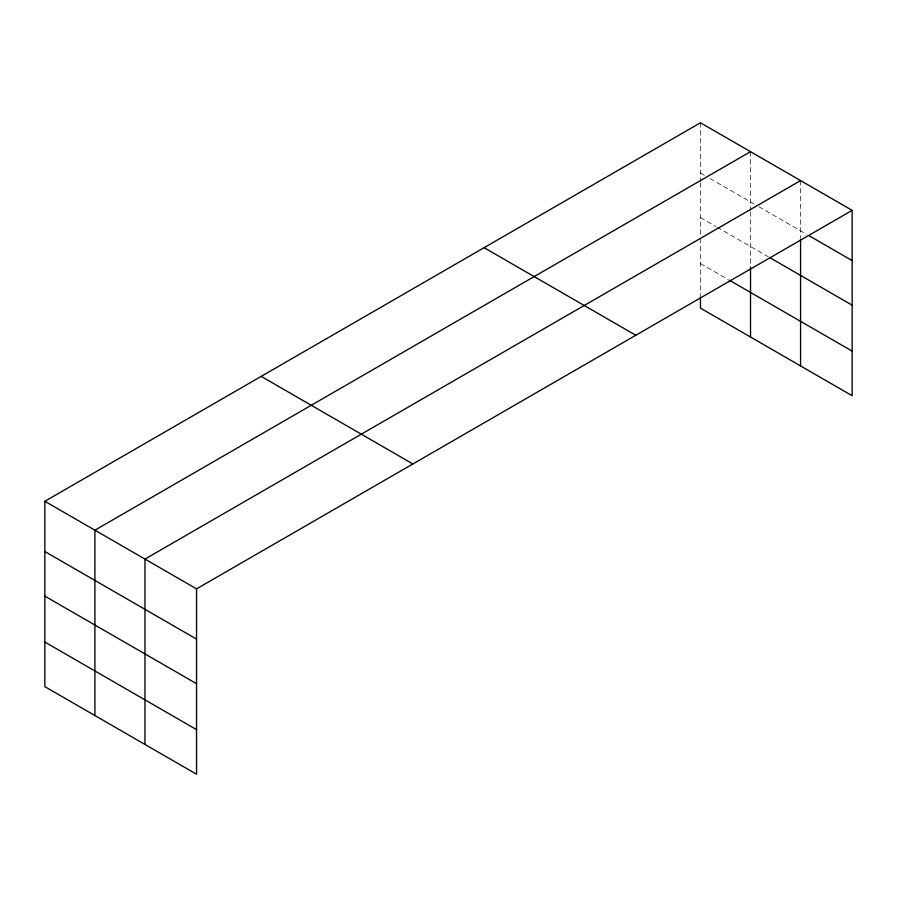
<?xml version="1.0" encoding="UTF-8"?>
<svg xmlns="http://www.w3.org/2000/svg" width="897" height="897" viewBox="0 0 897 897"><rect width="100%" height="100%" fill="white"/><g stroke="black" fill="none" stroke-linecap="round" stroke-linejoin="round"><path stroke-width="0.67" stroke-dasharray="4.49 3.36" d="M700.456 173.02L705.233 175.767M709.998 178.525L754.097 203.978M758.862 206.736L806.571 234.285M700.456 217.601L715.952 226.549M717.152 227.244L768.393 256.822M700.456 263.55L727.871 279.371M800.573 180.577L800.573 237.783M750.52 151.671L750.52 210.279M750.52 211.67L750.52 267.384M700.456 122.777L700.456 181.373M700.456 182.775L700.456 237.1M700.456 238.49L700.456 295.595"/><path stroke-width="1.35" d="M852.15 210.358L700.456 122.777L44.85 501.288L44.85 686.642L196.544 774.223L196.544 588.869L852.15 210.358L852.15 395.712L700.456 308.131L700.456 296.985M750.52 151.671L94.903 530.194L94.903 715.548M800.573 180.577L144.966 559.089L144.966 744.443M808.971 235.664L852.15 260.59M769.592 257.517L852.15 305.182M729.07 280.055L852.15 351.119M484.111 247.684L635.794 335.265M261.206 376.381L412.889 463.962M44.85 501.288L196.544 588.869M44.85 551.532L196.544 639.113M44.85 596.124L196.544 683.693M44.85 642.061L196.544 729.631M800.573 239.174L800.573 365.931M750.52 267.384L750.52 337.037"/></g></svg>
